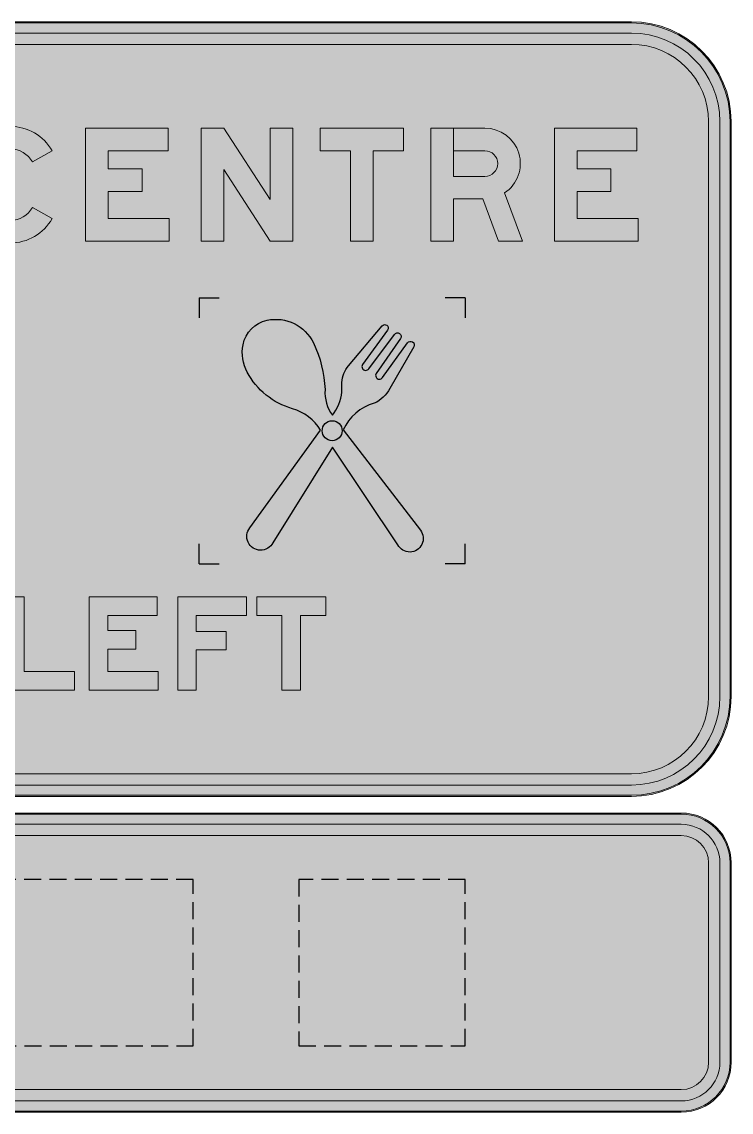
# Model space of a CAD drawing. Header units: millimetres. Extents: x 3270 to 3400, y 511 to 599.
# Drawn here: x 3346.4 to 3399.7, y 516.5 to 598.5 of the extents above; entities that cross this region are included whole.
import ezdxf

# ---------------------------------------------------------------- set-up
doc = ezdxf.new("R2010")
doc.units = ezdxf.units.MM
doc.linetypes.add('DASHED', pattern=[19.049999999999997, 12.7, -6.35])
for name, color, linetype, lineweight in [('GSCOLORFILL', 7, 'Continuous', 0), ('GSDIMS', 7, 'Continuous', 0), ('GSOUTLINE', 3, 'Continuous', 0)]:
    doc.layers.add(name, color=color, linetype=linetype, lineweight=lineweight)
for name, color, linetype in [('L25', 1, 'Continuous'), ('White Colour Layer', 255, 'DASHED'), ('Wipeout Frame & Hatch Boundary', 153, 'Continuous')]:
    doc.layers.add(name, color=color, linetype=linetype)
doc.layers.get('GSOUTLINE').off()

# ---------------------------------------------------------------- blocks, each defined once
blk = doc.blocks.new('*U36')
at = {"layer": 'GSCOLORFILL', "true_color": 0x165788, "transparency": 33554687}
for points in [[(-2300, -1165), (2300, -1165, 0.414213562373095), (2600, -864.9999999999995), (2600, 865.0000000000014, 0.414213562373095), (2300, 1165.000000000001), (-2300, 1165.000000000002, 0.414213562373095), (-2600, 865.0000000000018), (-2600.000000000001, -864.9999999999991, 0.414213562373095)], [(-2299.966, -1165), (2300, -1165, 0.414213562373095), (2600, -864.9999999999995), (2600, 865.0000000000009, 0.414213562373095), (2300, 1165.000000000001), (-2300, 1165.000000000001, 0.414213562373095), (-2600, 865.0000000000014), (-2600.000000000001, -864.9999999999991, 0.414213562373095), (-2300.000000000001, -1164.999999999999), (-2300, -1161.599999999999, -0.414213562373095), (-2596.6, -864.9999999999995), (-2596.6, 865.0000000000009, -0.414213562373095), (-2300, 1161.600000000001), (2300, 1161.600000000001, -0.414213562373095), (2596.6, 865.0000000000009), (2596.6, -864.9999999999995, -0.414213562373095), (2300, -1161.599999999999), (-2299.966, -1161.599999999999)]]:
    blk.add_hatch(color=146, dxfattribs=at).paths.add_polyline_path(points)
at = {"layer": 'GSCOLORFILL', "transparency": 33554687}
blk.add_hatch(color=7, dxfattribs=at).paths.add_polyline_path([(-2299.660000000001, -1131), (2300, -1131, 0.414213562373095), (2566, -864.9999999999995), (2566, 865.0000000000009, 0.414213562373095), (2300, 1131.000000000001), (-2300, 1131.000000000001, 0.414213562373095), (-2566, 865.0000000000014), (-2566.000000000001, -864.9999999999991, 0.414213562373095), (-2300.000000000001, -1130.999999999999), (-2300, -1097, -0.414213562373095), (-2532, -864.9999999999995), (-2532, 865.0000000000009, -0.414213562373095), (-2300, 1097.000000000001), (2300, 1097.000000000001, -0.414213562373095), (2532, 865.0000000000009), (2532, -864.9999999999995, -0.414213562373095), (2300, -1097), (-2299.660000000001, -1096.999999999999)])
at = {"layer": 'GSCOLORFILL', "color": 146, "linetype": 'Continuous', "true_color": 0x165788, "transparency": 33554687}
for points in [[(-2300, -1165), (2300, -1165, 0.414213562373095), (2600, -864.9999999999995), (2600, 865.0000000000014, 0.414213562373095), (2300, 1165.000000000001), (-2300, 1165.000000000002, 0.414213562373095), (-2600, 865.0000000000018), (-2600.000000000001, -864.9999999999991, 0.414213562373095), (-2300.000000000001, -1164.999999999999)], [(-2299.966, -1165), (2300, -1165, 0.414213562373095), (2600, -864.9999999999995), (2600, 865.0000000000009, 0.414213562373095), (2300, 1165.000000000001), (-2300, 1165.000000000001, 0.414213562373095), (-2600, 865.0000000000014), (-2600.000000000001, -864.9999999999991, 0.414213562373095), (-2300.000000000001, -1164.999999999999), (-2300, -1161.599999999999, -0.414213562373095), (-2596.6, -864.9999999999995), (-2596.6, 865.0000000000009, -0.414213562373095), (-2300, 1161.600000000001), (2300, 1161.600000000001, -0.414213562373095), (2596.6, 865.0000000000009), (2596.6, -864.9999999999995, -0.414213562373095), (2300, -1161.599999999999), (-2299.966, -1161.599999999999), (-2299.966, -1165)]]:
    blk.add_lwpolyline(points, format="xyb", close=True, dxfattribs=at).dxf.unprotected_set("ltscale", 0)
at = {"layer": 'GSCOLORFILL', "color": 7, "linetype": 'Continuous', "transparency": 33554687}
blk.add_lwpolyline([(-2299.660000000001, -1131), (2300, -1131, 0.414213562373095), (2566, -864.9999999999995), (2566, 865.0000000000009, 0.414213562373095), (2300, 1131.000000000001), (-2300, 1131.000000000001, 0.414213562373095), (-2566, 865.0000000000014), (-2566.000000000001, -864.9999999999991, 0.414213562373095), (-2300.000000000001, -1130.999999999999), (-2300, -1097, -0.414213562373095), (-2532, -864.9999999999995), (-2532, 865.0000000000009, -0.414213562373095), (-2300, 1097.000000000001), (2300, 1097.000000000001, -0.414213562373095), (2532, 865.0000000000009), (2532, -864.9999999999995, -0.414213562373095), (2300, -1097), (-2299.660000000001, -1096.999999999999), (-2299.660000000001, -1131)], format="xyb", close=True, dxfattribs=at).dxf.unprotected_set("ltscale", 0)
blk = doc.blocks.new('*U24')
at = {"layer": 'GSCOLORFILL', "linetype": 'Continuous'}
h = blk.add_hatch(color=0, dxfattribs=at)
edge = h.paths.add_edge_path()
edge.add_arc((-8.19903851113338, 212.5234570744239), 35.75004401341256, 299.6709396850626, 316.08345824291126, ccw=False)
edge.add_arc((-8.19903851113321, 212.5234570744241), 35.75004401341266, 283.25842112721386, 299.6709396850622, ccw=False)
edge.add_line((0, 177.7263104320068), (0, 139.6040340560183))
edge.add_line((0, 139.6040340560183), (20.57142857142856, 139.6040340560183))
edge.add_line((20.57142857142856, 139.6040340560183), (20.57142857142855, 0))
edge.add_line((20.57142857142856, 0), (60, 1.550148898132875e-14))
edge.add_line((60, 1.550148898132875e-14), (60, 200))
edge.add_line((60, 200), (25.28571428571423, 200))
edge.add_arc((-8.199038511132528, 212.5234570744232), 35.75004401341143, 327.78871098723846, 339.4939637315657, ccw=False)
edge.add_arc((-8.199038511132812, 212.5234570744234), 35.75004401341184, 316.0834582429112, 327.78871098723846, ccw=False)
at = {"layer": 'GSCOLORFILL', "color": 0, "linetype": 'Continuous'}
blk.add_lwpolyline([(17.55353754404979, 187.7268751833055, -0.07173579467992147), (9.497878077672624, 181.4608623629421, -0.0717357946799199), (0, 177.7263104320068), (0, 139.6040340560183), (20.57142857142856, 139.6040340560183), (20.57142857142856, 0), (60, 1.550148898132875e-14), (60, 200), (25.28571428571422, 200, -0.0511182556596199), (22.0486503356604, 193.4671466658353, -0.0511182556596199)], format="xyb", close=True, dxfattribs=at)
blk = doc.blocks.new('*U23')
at = {"layer": 'L25', "color": 7, "xscale": 1.4, "yscale": 1.4, "zscale": 1.4}
blk.add_blockref('*U24', (0, 0), dxfattribs=at)
blk = doc.blocks.new('*U26')
at = {"layer": 'GSCOLORFILL', "linetype": 'Continuous'}
blk.add_hatch(color=0, dxfattribs=at).paths.add_polyline_path([(90.67667566303874, 102.6105590409248), (132, 146), (76.76187473197388, 146), (40, 107.4000756516775), (40, 203.4999790823973), (0, 188.0614180476359), (0, 0), (40, 0), (40, 49.40011041501656), (60.37012409718483, 70.78871626958689), (88.87815591327308, 0), (132, 0)])
at = {"layer": 'GSCOLORFILL', "color": 0}
blk.add_lwpolyline([(90.67667566303874, 102.6105590409248), (132, 146), (76.76187473197388, 146), (40, 107.4000756516775), (40, 203.4999790823973), (0, 188.0614180476359), (0, 0), (40, 0), (40, 49.40011041501656), (60.37012409718483, 70.78871626958689), (88.87815591327308, 0), (132, 0)], close=True, dxfattribs=at)
blk = doc.blocks.new('*U27')
at = {"layer": 'GSCOLORFILL', "linetype": 'Continuous'}
h = blk.add_hatch(color=0, dxfattribs=at)
edge = h.paths.add_edge_path()
edge.add_arc((155.7153296264924, 86.99511755650809), 24.5282097319339, 45.82979570204179, 68.0808265539651, ccw=False)
edge.add_arc((156.1420760110529, 87.43440733147503), 23.9157654625298, 23.092845889367595, 45.82979570204162, ccw=False)
edge.add_arc((156.8060842686133, 87.7175328658991), 23.19391573138671, 0, 23.09284588936822, ccw=False)
edge.add_line((180, 87.7175328658991), (180, 0))
edge.add_line((180, 0), (220, 0))
edge.add_line((220, 0), (220, 100.8830320548367))
edge.add_arc((174.0753468275611, 100.8830320548367), 45.92465317243887, 0, 23.93171822373219)
edge.add_arc((170.8242551602883, 99.44019281717675), 49.48153131130478, 23.93171822373218, 46.97501240943499)
edge.add_arc((168.730439071099, 97.19681228199977), 52.55021540077355, 46.97501240943522, 68.8635846861375)
edge.add_arc((167.3745328426901, 93.68953779756492), 56.31046220243508, 68.86358468613724, 90)
edge.add_arc((167.3745328426902, 69.99478146240631), 80.00521853759369, 90.00000000000007, 102.6042796135857)
edge.add_arc((166.6926525247094, 78.0285138763368), 72.0245107674768, 103.4695365311015, 130.8206849945816)
edge.add_arc((82.82425516028852, 99.44019281717684), 49.48153131130454, 41.97494773133587, 46.97501240943514)
edge.add_arc((80.73043907109901, 97.19681228199977), 52.55021540077354, 46.97501240943524, 68.86358468613751)
edge.add_arc((79.37453284269009, 93.68953779756492), 56.31046220243508, 68.86358468613724, 90)
edge.add_arc((79.37453284269016, 69.99478146240604), 80.00521853759396, 90.00000000000006, 102.6042796135857)
edge.add_arc((78.69265252470946, 78.02851387633706), 72.02451076747658, 103.4695365311017, 122.4942570075609)
edge.add_line((40, 138.7772487758923), (40, 146))
edge.add_line((40, 146), (0, 146))
edge.add_line((0, 146), (0, 0))
edge.add_line((0, 0), (40, 0))
edge.add_line((40, 0), (40, 87.71753286589909))
edge.add_arc((60.83417894850335, 87.71753286589907), 20.83417894850335, 154.5282720028093, 180, ccw=False)
edge.add_arc((64.03048830144328, 86.19490705822676), 24.37462847220526, 131.0076349936262, 154.5282720028096, ccw=False)
edge.add_arc((66.09710507856302, 83.81817613339862), 27.52419269484101, 109.80736038530819, 131.0076349936262, ccw=False)
edge.add_arc((67.43949500252643, 80.0910470400427), 31.48569518587881, 89.99999999999977, 109.8073603853079, ccw=False)
edge.add_arc((67.43949500252666, 86.30962031839456), 25.26712190752694, 68.08082655396498, 90.00000000000028, ccw=False)
edge.add_arc((67.71532962649229, 86.99511755650809), 24.52820973193397, 45.82979570204162, 68.08082655396481, ccw=False)
edge.add_arc((68.1420760110529, 87.43440733147501), 23.91576546252978, 23.09284588936771, 45.82979570204168, ccw=False)
edge.add_arc((68.80608426861329, 87.7175328658991), 23.19391573138671, 0, 23.09284588936822, ccw=False)
edge.add_line((92, 87.7175328658991), (92, 0))
edge.add_line((92, 0), (128, 0))
edge.add_line((128, 0), (128, 87.71753286589909))
edge.add_arc((148.8341789485033, 87.71753286589919), 20.83417894850334, 154.5282720028097, 180.0000000000003, ccw=False)
edge.add_arc((152.0304883014433, 86.19490705822646), 24.37462847220541, 131.0076349936256, 154.528272002809, ccw=False)
edge.add_arc((154.0971050785631, 83.81817613339872), 27.52419269484096, 109.80736038530841, 131.0076349936264, ccw=False)
edge.add_arc((155.4394950025264, 80.09104704004267), 31.48569518587882, 89.99999999999977, 109.8073603853079, ccw=False)
edge.add_arc((155.4394950025266, 86.30962031839454), 25.26712190752696, 68.08082655396493, 90.00000000000011, ccw=False)
at = {"layer": 'GSCOLORFILL', "color": 0}
blk.add_lwpolyline([(164.8716674585635, 109.7502169884754, -0.09739464939670292), (172.8063946356061, 104.5885415981205, -0.0995354279343683), (178.1414826297246, 96.81470296034922, -0.1011039461656411), (180, 87.7175328658991), (180, 0), (220, 0), (220, 100.8830320548367, 0.1048030179721755), (216.0518361595565, 119.5122594239381, 0.1008855307406954), (204.5863575327339, 135.6139731601839, 0.09579836817007242), (187.6795049501371, 146.2116879931507, 0.09248737428302214), (167.3745328426901, 150, 0.05505205982243612), (149.9161032513398, 148.0719114650645, 0.1199117204326835), (119.6106725914451, 132.5337183696518, 0.02182035996796309), (116.5863575327339, 135.6139731601839, 0.09579836817007242), (99.67950495013713, 146.2116879931507, 0.09248737428302214), (79.37453284269009, 150, 0.05505205982243612), (61.91610325133973, 148.0719114650645, 0.08320220139569866), (40, 138.7772487758923), (40, 146), (0, 146), (0, 0), (40, 0), (40, 87.71753286589909, -0.1116012735434615), (42.02513207801013, 96.67759805996153, -0.102989975481698), (48.03684201390564, 104.5885415981205, -0.09276840372104522), (56.77029056251172, 109.7139617844638, -0.08664174293623021), (67.43949500252654, 111.5767422259215, -0.09593311806680128), (76.87166745856348, 109.7502169884755, -0.09739464939670292), (84.80639463560613, 104.5885415981205, -0.0995354279343683), (90.14148262972458, 96.81470296034922, -0.1011039461656411), (92, 87.7175328658991), (92, 0), (128, 0), (128, 87.71753286589909, -0.1116012735434615), (130.0251320780101, 96.67759805996153, -0.102989975481698), (136.0368420139057, 104.5885415981205, -0.09276840372104506), (144.7702905625117, 109.7139617844638, -0.08664174293623021), (155.4394950025265, 111.5767422259215, -0.09593311806680128)], format="xyb", close=True, dxfattribs=at)
blk = doc.blocks.new('*U25')
at = {"layer": 'L25', "color": 7, "xscale": 1.2, "yscale": 1.2, "zscale": 1.2}
for name, p in [('*U26', (0, 0)), ('*U27', (232.8000000000002, 0))]:
    blk.add_blockref(name, p, dxfattribs=at)
blk = doc.blocks.new('*U29')
at = {"layer": 'GSCOLORFILL', "linetype": 'Continuous'}
blk.add_hatch(color=0, dxfattribs=at).paths.add_polyline_path([(121.6808338127183, 136.222174308893, -0.1727861771058315), (121.6808338127183, 63.07782569110701, -0.3171198761888757), (84.00999999999999, 36.50000125000003), (84.00999999999999, -3.499999374999987, 0.3171542691870943), (159.3616676254366, 49.65565138221405, 0.1727861771058315), (159.3616676254366, 149.644348617786, 0.7053406998158382), (8.638332374563419, 149.644348617786, 0.1727861771058317), (8.63833237456349, 49.65565138221393, 0.3171886628665248), (84, -3.5), (84, 36.5, -0.317188662866525), (46.31916618728172, 63.07782569110698, -0.1727861771058317), (46.31916618728172, 136.222174308893, -0.7053406998158379)])
at = {"layer": 'GSCOLORFILL', "color": 0}
blk.add_lwpolyline([(84, -3.499999999999986, -0.3171886628665251), (8.638332374563447, 49.655651382214, -0.1727861771058316), (8.638332374563447, 149.6443486177861, -0.7053406998158377), (159.3616676254366, 149.644348617786, -0.1727861771058317), (159.3616676254366, 49.65565138221395, -0.3171542691870941), (84.00999999999999, -3.499999374999987), (84.00999999999999, 36.50000125000003, 0.3171198761888754), (121.6808338127183, 63.07782569110697, 0.1727861771058317), (121.6808338127183, 136.222174308893, 0.7053406998158375), (46.31916618728172, 136.222174308893, 0.1727861771058317), (46.31916618728172, 63.07782569110699, 0.3171886628665251), (84, 36.50000000000001)], format="xyb", close=True, dxfattribs=at)
blk = doc.blocks.new('*U30')
at = {"layer": 'GSCOLORFILL', "linetype": 'Continuous'}
blk.add_hatch(color=0, dxfattribs=at).paths.add_polyline_path([(0, 200), (40, 200), (122, 74.01218770513049), (122, 200), (162, 200), (162, 0), (122.4451973049556, 0), (40, 126.6718297886613), (40, 0), (0, 0)])
at = {"layer": 'GSCOLORFILL', "color": 0}
blk.add_lwpolyline([(0, 200), (40, 200), (122, 74.01218770513049), (122, 200), (162, 200), (162, 0), (122.4451973049556, 0), (40, 126.6718297886613), (40, 0), (0, 0)], close=True, dxfattribs=at)
blk = doc.blocks.new('*U28')
at = {"layer": 'L25', "color": 7, "xscale": 1.4, "yscale": 1.4, "zscale": 1.4}
for name, p in [('*U29', (0, 0)), ('*U30', (302.3999999999996, 0))]:
    blk.add_blockref(name, p, dxfattribs=at)
blk = doc.blocks.new('*U32')
at = {"layer": 'GSCOLORFILL', "linetype": 'Continuous'}
blk.add_hatch(color=0, dxfattribs=at).paths.add_polyline_path([(148, 0), (148, 40), (40, 39.99999999999999), (40, 200), (0, 200), (0, 0)])
at = {"layer": 'GSCOLORFILL', "color": 0}
blk.add_lwpolyline([(40, 39.99999999999999), (148, 40), (148, 0), (0, 0), (0, 200), (40, 200)], close=True, dxfattribs=at)
blk = doc.blocks.new('*U33')
at = {"layer": 'GSCOLORFILL', "linetype": 'Continuous'}
blk.add_hatch(color=0, dxfattribs=at).paths.add_polyline_path([(146, 160), (146, 200), (0, 200), (-7.105427357601002e-15, 0), (148, 0), (148, 40.00000000000003), (40, 40), (40, 88), (100, 88), (100, 128), (40, 128), (40.00000000000023, 160)])
at = {"layer": 'GSCOLORFILL', "color": 0}
blk.add_lwpolyline([(146, 200), (146, 160), (40.00000000000023, 160), (40, 128), (100, 128), (100, 88), (40, 88), (40, 40), (148, 40), (148, 0), (0, 0), (0, 200)], close=True, dxfattribs=at)
blk = doc.blocks.new('*U34')
at = {"layer": 'GSCOLORFILL', "linetype": 'Continuous'}
blk.add_hatch(color=0, dxfattribs=at).paths.add_polyline_path([(0, 200), (0, 2.842170943040401e-14), (40, 0), (40, 86), (104, 85.99999999999999), (104, 126), (40, 126), (40, 160), (148, 160), (148, 200)])
at = {"layer": 'GSCOLORFILL', "color": 0}
blk.add_lwpolyline([(0, 200), (148, 200), (148, 160), (40, 160), (40, 126), (104, 126), (104, 85.99999999999999), (40, 86), (40, 1.4210854715202e-14), (0, 0)], close=True, dxfattribs=at)
blk = doc.blocks.new('*U35')
at = {"layer": 'GSCOLORFILL', "linetype": 'Continuous'}
blk.add_hatch(color=0, dxfattribs=at).paths.add_polyline_path([(0, 200), (0, 160), (54, 160), (53.99999999999999, -2.842170943040401e-14), (94, -2.842170943040401e-14), (94, 160), (148, 160), (148, 200)])
at = {"layer": 'GSCOLORFILL', "color": 0}
blk.add_lwpolyline([(94, 0), (54, 0), (54, 160), (0, 160), (0, 200), (148, 200), (148, 160), (94, 160)], close=True, dxfattribs=at)
blk = doc.blocks.new('*U31')
at = {"layer": 'L25', "color": 7}
for name, p, xscale, yscale, zscale in [('*U32', (0, 0), 1.4, 1.4, 1.4), ('*U33', (251.9999999999995, 0), 1.400000000000004, 1.400000000000004, 1.400000000000004), ('*U34', (518, 0), 1.4, 1.4, 1.4), ('*U35', (756, 0), 1.4, 1.4, 1.4)]:
    blk.add_blockref(name, p, dxfattribs=dict(at, xscale=xscale, yscale=yscale, zscale=zscale))
blk = doc.blocks.new('*U22')
at = {"layer": 'L25'}
for name, p in [('*U23', (-1380.6, 0)), ('*U28', (-391.7999999999993, 0)), ('*U31', (417.4000000000005, 0)), ('*U25', (-1092.599999999999, 0))]:
    blk.add_blockref(name, p, dxfattribs=at)
blk = doc.blocks.new('*U4')
at = {"layer": 'GSCOLORFILL'}
h = blk.add_hatch(color=0, dxfattribs=at)
edge = h.paths.add_edge_path()
edge.add_line((128.0092796839635, 147.208601841081), (152.7456313064959, 178.7713941326214))
edge.add_arc((92.39990348711913, 109.6939148833938), 91.72406993520171, 48.85970579400937, 75.27778051059306)
edge.add_arc((78.99288207268374, 58.67001263468867), 144.4799873653113, 75.27778051059312, 90.00000000000001)
edge.add_arc((78.99288207268386, 85.33175301247978), 117.8182469875202, 90.00000000000007, 101.6171928699684)
edge.add_arc((66.80492751943223, 144.6165158618472), 57.29362933240516, 101.6171928699683, 180)
edge.add_arc((62.58819718863253, 144.6165158618469), 53.07689900160546, 179.9999999999996, 248.2079380914717)
edge.add_arc((106.1759115569315, 253.6373776542179), 170.4883002784989, 248.2079379557912, 259.4488388834727)
edge.add_arc((37.69547065021375, -114.0175539080467), 203.4899336988704, 69.1129157403538, 79.44883786256099, ccw=False)
edge.add_arc((103.7322565210285, 59.03273549277617), 18.26774347897161, 0, 69.11291574035403, ccw=False)
edge.add_arc((102.5822511320775, 59.0327354927762), 19.41774886792254, 284.8925916361188, 359.9999999999999, ccw=False)
edge.add_arc((81.42688290007519, 138.5818461542574), 101.7318461542574, 270.00000011030113, 284.89259165424073, ccw=False)
edge.add_arc((81.42688309592096, 112.5164507469259), 75.6664507469259, 225.2527908734773, 270, ccw=False)
edge.add_line((28.15920522160054, 58.77664927246383), (-1.4210854715202e-14, 30.36786258088216))
edge.add_arc((81.42688309592083, 112.5164507469258), 115.6664507469258, 225.2527908734773, 270)
edge.add_arc((81.42688286789851, 138.5818464004461), 141.7318464004461, 270.0000000921791, 284.8925916361187)
edge.add_arc((102.5822511320775, 59.03273549277621), 59.41774886792255, 284.8925916361188, 359.9999999999999)
edge.add_arc((103.7322565210284, 59.03273549277614), 58.26774347897168, 2.794760702372166e-14, 69.11291574035401)
edge.add_arc((37.69547065021402, -114.0175539080455), 243.4899336988692, 69.11291574035378, 79.44883786256112)
edge.add_arc((106.1759127050443, 253.6373816133696), 130.4883043809432, 248.2079380914711, 259.4488390191526, ccw=False)
edge.add_arc((62.58819718863296, 144.6165158618473), 13.07689900160599, 180.0000000000001, 248.20793809147222, ccw=False)
edge.add_arc((66.8049275194322, 144.6165158618471), 17.29362933240522, 101.617192869968, 179.9999999999996, ccw=False)
edge.add_arc((78.99288207268401, 85.33175301247962), 77.81824698752035, 90.00000000000023, 101.61719286996862, ccw=False)
edge.add_arc((78.99288207268403, 58.67001263468913), 104.4799873653108, 75.27778051059317, 90.00000000000023, ccw=False)
edge.add_arc((92.39990348711927, 109.6939148833937), 51.72406993520177, 46.4925534220277, 75.27778051059329, ccw=False)
at = {"layer": 'GSCOLORFILL', "color": 0}
blk.add_lwpolyline([(128.0092796839635, 147.208601841081), (152.7456313064959, 178.7713941326214, 0.1157838700421456), (115.7100197687588, 198.4066168173007, 0.06432630590117254), (78.99288207268371, 203.15, 0.05073302548864252), (55.26760307942943, 200.7364776120583, 0.3559994549684422), (9.511298187027066, 144.6165158618472, 0.3067230646581332), (42.88397197558227, 95.33263699278848, 0.04908705183520875), (74.95721403908608, 86.03172901091932, -0.04512956881296806), (110.245207604436, 76.10001178393202, -0.3110485267063118), (122.0000000000001, 59.03273549277617, -0.3399770024764522), (107.5727647922673, 40.26724204056006, -0.06507280610909352), (81.42688309592093, 36.85000000000002, -0.1977659684033614), (28.15920522160054, 58.77664927246383), (-1.4210854715202e-14, 30.36786258088216, 0.1977659684033614), (81.42688309592081, -3.149999999999977, 0.06507280610909352), (117.8530783221922, 1.610869296516398, 0.3399770024764527), (162.0000000000001, 59.03273549277617, 0.3110485267063115), (124.5063035978294, 113.4714064738178, 0.04512956881296812), (82.28175195829597, 125.3554005621626, -0.04908705183520875), (57.73353974136656, 132.4741277702112, -0.3067230646581334), (49.51129818702698, 144.6165158618472, -0.3559994549684418), (63.32247729454737, 161.5558829078092, -0.05073302548864257), (78.99288207268377, 163.15, -0.06432630590117248), (105.5446983659439, 159.7198459417485, -0.1262638912849542)], format="xyb", close=True, dxfattribs=at)
blk = doc.blocks.new('*U5')
at = {"layer": 'GSCOLORFILL', "linetype": 'Continuous'}
blk.add_hatch(color=0, dxfattribs=at).paths.add_polyline_path([(146, 160), (146, 200), (0, 200), (-7.105427357601002e-15, 0), (148, 0), (148, 40.00000000000003), (40, 40), (40, 88), (100, 88), (100, 128), (40, 128), (40.00000000000023, 160)])
at = {"layer": 'GSCOLORFILL', "color": 0}
blk.add_lwpolyline([(146, 200), (146, 160), (40.00000000000023, 160), (40, 128), (100, 128), (100, 88), (40, 88), (40, 40), (148, 40), (148, 0), (0, 0), (0, 200)], close=True, dxfattribs=at)
blk = doc.blocks.new('*U6')
at = {"layer": 'GSCOLORFILL'}
h = blk.add_hatch(color=0, dxfattribs=at)
edge = h.paths.add_edge_path()
edge.add_line((40.00000000000011, 114.7508916784858), (95.43793284457763, 114.7508916784858))
edge.add_arc((95.43793284457763, 137.3754458392428), 22.62455416075704, 270, 450)
edge.add_line((95.43793284457763, 159.9999999999999), (40.00999999999999, 159.9999999999999))
edge.add_line((40.00999999999999, 159.9999999999999), (40.00999999999999, 200))
edge.add_line((40.00999999999999, 200), (95.43793284457763, 200))
edge.add_arc((95.43793284457763, 137.3754458392429), 62.6245541607571, -56.2163828611578, 90, ccw=False)
edge.add_line((130.2608162632669, 85.32545473221217), (162, 0))
edge.add_line((162, 0), (119.3222763412489, 0))
edge.add_line((119.3222763412489, 0), (91.51659639598392, 74.7508916784858))
edge.add_line((91.51659639598392, 74.7508916784858), (40, 74.75089167848583))
edge.add_line((40, 74.75089167848583), (40, 0))
edge.add_line((40, 0), (0, 0))
edge.add_line((0, 0), (0, 200))
edge.add_line((0, 200), (40, 200))
edge.add_line((40, 200), (40.00000000000011, 114.7508916784858))
at = {"layer": 'GSCOLORFILL', "color": 0}
blk.add_lwpolyline([(40.00000000000011, 114.7508916784858), (95.43793284457763, 114.7508916784858, 0.9999999999999999), (95.43793284457763, 159.9999999999999), (40.00999999999999, 159.9999999999999), (40.00999999999999, 200), (95.43793284457763, 200, -0.7414232065419923), (130.2608162632669, 85.32545473221217), (162, 0), (119.3222763412489, 0), (91.51659639598392, 74.7508916784858), (40, 74.75089167848583), (40, 0), (0, 0), (0, 200), (40, 200)], format="xyb", close=True, dxfattribs=at)
blk = doc.blocks.new('*U7')
at = {"layer": 'GSCOLORFILL', "linetype": 'Continuous'}
blk.add_hatch(color=0, dxfattribs=at).paths.add_polyline_path([(42.56626273796087, 200.0000000000002), (92, 64.158783024439), (141.4337372620391, 200.0000000000002), (184, 200.0000000000002), (111.2183533648219, 0), (72.78164663517816, 0), (0, 199.9999999999999)])
at = {"layer": 'GSCOLORFILL', "color": 0}
blk.add_lwpolyline([(42.56626273796087, 200.0000000000002), (92, 64.158783024439), (141.4337372620391, 200.0000000000002), (184, 200.0000000000002), (111.218353364822, 0), (111.2183533648219, 0), (72.78164663517816, 0), (0, 199.9999999999999)], close=True, dxfattribs=at)
blk = doc.blocks.new('*U8')
at = {"layer": 'GSCOLORFILL', "linetype": 'Continuous'}
blk.add_hatch(color=0, dxfattribs=at).paths.add_polyline_path([(0, 200), (40, 200), (40, 1.4210854715202e-14), (0, 0)])
at = {"layer": 'GSCOLORFILL', "color": 0}
blk.add_lwpolyline([(0, 200), (40, 200), (40, 1.4210854715202e-14), (0, 0)], close=True, dxfattribs=at)
blk = doc.blocks.new('*U9')
at = {"layer": 'GSCOLORFILL'}
h = blk.add_hatch(color=0, dxfattribs=at)
edge = h.paths.add_edge_path()
edge.add_arc((85.80485384282012, 79.38222293294962), 82.00000000000111, 200.9117291322936, 241.62431967812012, ccw=False)
edge.add_arc((139.7643271083099, 100), 139.7643271083099, 159.088270867707, 200.9117291322956, ccw=False)
edge.add_arc((85.80485384281725, 120.6177770670458), 82.00000000000007, 118.3756803218765, 159.0882708677071, ccw=False)
edge.add_arc((87.91005702760673, 116.7203320848662), 86.42966791513376, 90.00000000000051, 118.3756803218757, ccw=False)
edge.add_arc((87.91005702760603, 117.9875464282232), 85.16245357177672, 29.543259367586586, 90.00000000000011, ccw=False)
edge.add_line((162, 159.9794962366381), (127.2006536378383, 140.2562740666601))
edge.add_arc((87.9100570276059, 117.9875464282232), 45.16245357177669, 29.54325936758664, 89.99999999999994)
edge.add_arc((87.91005702760637, 116.720332084867), 46.42966791513288, 90.00000000000053, 118.3756803218757)
edge.add_arc((85.80485384281688, 120.6177770670461), 41.99999999999964, 118.3756803218768, 159.0882708677074)
edge.add_arc((139.7643271083124, 99.99999999999797), 99.76432710831297, 159.0882708677064, 200.9117291322949)
edge.add_arc((85.80485384281938, 79.3822229329517), 42.00000000000265, 200.9117291322968, 241.6243196781231)
edge.add_arc((87.91005702760631, 83.27966791512864), 46.42966791513277, 241.6243196781257, 269.9999999999995)
edge.add_arc((87.91005702760607, 82.01245357177228), 45.16245357177641, 269.9999999999998, 330.4567406324136)
edge.add_line((127.2006536378383, 59.74372593333572), (162.0000000000001, 40.02050376335802))
edge.add_arc((87.91005702760592, 82.01245357177248), 85.16245357177671, 270, 330.45674063241376, ccw=False)
edge.add_arc((87.91005702760908, 83.27966791513819), 86.42966791514243, 241.6243196781242, 269.9999999999979, ccw=False)
at = {"layer": 'GSCOLORFILL', "color": 0}
blk.add_lwpolyline([(46.83428890203254, 7.234492073302761, -0.1795346831938745), (9.206076893959562, 50.11402568851912, -0.1845423893392864), (9.206076893957288, 149.885974311475, -0.1795346831938931), (46.83428890203447, 192.7655079266941, -0.1244488248775011), (87.91005702760594, 203.1499999999999, -0.2700863277343583), (162, 159.9794962366381), (127.2006536378383, 140.2562740666601, 0.2700863277343575), (87.91005702760594, 163.1499999999999, 0.1244488248775011), (65.84432058046468, 157.571492873207, 0.179534683193893), (46.57133394218158, 135.6088049239485, 0.1845423893392858), (46.57133394218238, 64.39119507604534, 0.1795346831938735), (65.8443205804657, 42.42850712678825, 0.124448824877495), (87.91005702760594, 36.84999999999587, 0.2700863277343596), (127.2006536378383, 59.74372593333572), (162.0000000000001, 40.02050376335802, -0.2700863277343596), (87.91005702760594, -3.150000000004241, -0.1244488248774948)], format="xyb", close=True, dxfattribs=at)
blk = doc.blocks.new('*U10')
at = {"layer": 'GSCOLORFILL', "linetype": 'Continuous'}
blk.add_hatch(color=0, dxfattribs=at).paths.add_polyline_path([(146, 160), (146, 200), (0, 200), (-7.105427357601002e-15, 0), (148, 0), (148, 40.00000000000003), (40, 40), (40, 88), (100, 88), (100, 128), (40, 128), (40.00000000000023, 160)])
at = {"layer": 'GSCOLORFILL', "color": 0}
blk.add_lwpolyline([(146, 200), (146, 160), (40.00000000000023, 160), (40, 128), (100, 128), (100, 88), (40, 88), (40, 40), (148, 40), (148, 0), (0, 0), (0, 200)], close=True, dxfattribs=at)
blk = doc.blocks.new('*U3')
at = {"layer": 'GSOUTLINE', "color": 7}
for name, p, xscale, yscale, zscale in [('*U4', (0, 0), 1.699999999999998, 1.699999999999998, 1.699999999999998), ('*U5', (389.5176470588237, 0), 1.7, 1.7, 1.7), ('*U6', (736.9764705882355, 0), 1.7, 1.7, 1.7), ('*U7', (1062.588235294118, 0), 1.7, 1.7, 1.7), ('*U8', (1457.552941176471, 0), 1.7, 1.7, 1.7), ('*U9', (1635.105882352942, 0), 1.7, 1.7, 1.7), ('*U10', (2010.929411764707, 0), 1.7, 1.7, 1.7)]:
    blk.add_blockref(name, p, dxfattribs=dict(at, xscale=xscale, yscale=yscale, zscale=zscale))
blk = doc.blocks.new('*U12')
at = {"layer": 'GSCOLORFILL'}
h = blk.add_hatch(color=0, dxfattribs=at)
edge = h.paths.add_edge_path()
edge.add_arc((85.80485384282012, 79.38222293294962), 82.00000000000111, 200.9117291322936, 241.62431967812012, ccw=False)
edge.add_arc((139.7643271083099, 100), 139.7643271083099, 159.088270867707, 200.9117291322956, ccw=False)
edge.add_arc((85.80485384281725, 120.6177770670458), 82.00000000000007, 118.3756803218765, 159.0882708677071, ccw=False)
edge.add_arc((87.91005702760673, 116.7203320848662), 86.42966791513376, 90.00000000000051, 118.3756803218757, ccw=False)
edge.add_arc((87.91005702760603, 117.9875464282232), 85.16245357177672, 29.543259367586586, 90.00000000000011, ccw=False)
edge.add_line((162, 159.9794962366381), (127.2006536378383, 140.2562740666601))
edge.add_arc((87.9100570276059, 117.9875464282232), 45.16245357177669, 29.54325936758664, 89.99999999999994)
edge.add_arc((87.91005702760637, 116.720332084867), 46.42966791513288, 90.00000000000053, 118.3756803218757)
edge.add_arc((85.80485384281688, 120.6177770670461), 41.99999999999964, 118.3756803218768, 159.0882708677074)
edge.add_arc((139.7643271083124, 99.99999999999797), 99.76432710831297, 159.0882708677064, 200.9117291322949)
edge.add_arc((85.80485384281938, 79.3822229329517), 42.00000000000265, 200.9117291322968, 241.6243196781231)
edge.add_arc((87.91005702760631, 83.27966791512864), 46.42966791513277, 241.6243196781257, 269.9999999999995)
edge.add_arc((87.91005702760607, 82.01245357177228), 45.16245357177641, 269.9999999999998, 330.4567406324136)
edge.add_line((127.2006536378383, 59.74372593333572), (162.0000000000001, 40.02050376335802))
edge.add_arc((87.91005702760592, 82.01245357177248), 85.16245357177671, 270, 330.45674063241376, ccw=False)
edge.add_arc((87.91005702760908, 83.27966791513819), 86.42966791514243, 241.6243196781242, 269.9999999999979, ccw=False)
at = {"layer": 'GSCOLORFILL', "color": 0}
blk.add_lwpolyline([(46.83428890203254, 7.234492073302761, -0.1795346831938745), (9.206076893959562, 50.11402568851912, -0.1845423893392864), (9.206076893957288, 149.885974311475, -0.1795346831938931), (46.83428890203447, 192.7655079266941, -0.1244488248775011), (87.91005702760594, 203.1499999999999, -0.2700863277343583), (162, 159.9794962366381), (127.2006536378383, 140.2562740666601, 0.2700863277343575), (87.91005702760594, 163.1499999999999, 0.1244488248775011), (65.84432058046468, 157.571492873207, 0.179534683193893), (46.57133394218158, 135.6088049239485, 0.1845423893392858), (46.57133394218238, 64.39119507604534, 0.1795346831938735), (65.8443205804657, 42.42850712678825, 0.124448824877495), (87.91005702760594, 36.84999999999587, 0.2700863277343596), (127.2006536378383, 59.74372593333572), (162.0000000000001, 40.02050376335802, -0.2700863277343596), (87.91005702760594, -3.150000000004241, -0.1244488248774948)], format="xyb", close=True, dxfattribs=at)
blk = doc.blocks.new('*U13')
at = {"layer": 'GSCOLORFILL', "linetype": 'Continuous'}
blk.add_hatch(color=0, dxfattribs=at).paths.add_polyline_path([(146, 160), (146, 200), (0, 200), (-7.105427357601002e-15, 0), (148, 0), (148, 40.00000000000003), (40, 40), (40, 88), (100, 88), (100, 128), (40, 128), (40.00000000000023, 160)])
at = {"layer": 'GSCOLORFILL', "color": 0}
blk.add_lwpolyline([(146, 200), (146, 160), (40.00000000000023, 160), (40, 128), (100, 128), (100, 88), (40, 88), (40, 40), (148, 40), (148, 0), (0, 0), (0, 200)], close=True, dxfattribs=at)
blk = doc.blocks.new('*U14')
at = {"layer": 'GSCOLORFILL', "linetype": 'Continuous'}
blk.add_hatch(color=0, dxfattribs=at).paths.add_polyline_path([(0, 200), (40, 200), (122, 74.01218770513049), (122, 200), (162, 200), (162, 0), (122.4451973049556, 0), (40, 126.6718297886613), (40, 0), (0, 0)])
at = {"layer": 'GSCOLORFILL', "color": 0}
blk.add_lwpolyline([(0, 200), (40, 200), (122, 74.01218770513049), (122, 200), (162, 200), (162, 0), (122.4451973049556, 0), (40, 126.6718297886613), (40, 0), (0, 0)], close=True, dxfattribs=at)
blk = doc.blocks.new('*U15')
at = {"layer": 'GSCOLORFILL', "linetype": 'Continuous'}
blk.add_hatch(color=0, dxfattribs=at).paths.add_polyline_path([(0, 200), (0, 160), (54, 160), (53.99999999999999, -2.842170943040401e-14), (94, -2.842170943040401e-14), (94, 160), (148, 160), (148, 200)])
at = {"layer": 'GSCOLORFILL', "color": 0}
blk.add_lwpolyline([(94, 0), (54, 0), (54, 160), (0, 160), (0, 200), (148, 200), (148, 160), (94, 160)], close=True, dxfattribs=at)
blk = doc.blocks.new('*U16')
at = {"layer": 'GSCOLORFILL'}
h = blk.add_hatch(color=0, dxfattribs=at)
edge = h.paths.add_edge_path()
edge.add_line((40.00000000000011, 114.7508916784858), (95.43793284457763, 114.7508916784858))
edge.add_arc((95.43793284457763, 137.3754458392428), 22.62455416075704, 270, 450)
edge.add_line((95.43793284457763, 159.9999999999999), (40.00999999999999, 159.9999999999999))
edge.add_line((40.00999999999999, 159.9999999999999), (40.00999999999999, 200))
edge.add_line((40.00999999999999, 200), (95.43793284457763, 200))
edge.add_arc((95.43793284457763, 137.3754458392429), 62.6245541607571, -56.2163828611578, 90, ccw=False)
edge.add_line((130.2608162632669, 85.32545473221217), (162, 0))
edge.add_line((162, 0), (119.3222763412489, 0))
edge.add_line((119.3222763412489, 0), (91.51659639598392, 74.7508916784858))
edge.add_line((91.51659639598392, 74.7508916784858), (40, 74.75089167848583))
edge.add_line((40, 74.75089167848583), (40, 0))
edge.add_line((40, 0), (0, 0))
edge.add_line((0, 0), (0, 200))
edge.add_line((0, 200), (40, 200))
edge.add_line((40, 200), (40.00000000000011, 114.7508916784858))
at = {"layer": 'GSCOLORFILL', "color": 0}
blk.add_lwpolyline([(40.00000000000011, 114.7508916784858), (95.43793284457763, 114.7508916784858, 0.9999999999999999), (95.43793284457763, 159.9999999999999), (40.00999999999999, 159.9999999999999), (40.00999999999999, 200), (95.43793284457763, 200, -0.7414232065419923), (130.2608162632669, 85.32545473221217), (162, 0), (119.3222763412489, 0), (91.51659639598392, 74.7508916784858), (40, 74.75089167848583), (40, 0), (0, 0), (0, 200), (40, 200)], format="xyb", close=True, dxfattribs=at)
blk = doc.blocks.new('*U17')
at = {"layer": 'GSCOLORFILL', "linetype": 'Continuous'}
blk.add_hatch(color=0, dxfattribs=at).paths.add_polyline_path([(146, 160), (146, 200), (0, 200), (-7.105427357601002e-15, 0), (148, 0), (148, 40.00000000000003), (40, 40), (40, 88), (100, 88), (100, 128), (40, 128), (40.00000000000023, 160)])
at = {"layer": 'GSCOLORFILL', "color": 0}
blk.add_lwpolyline([(146, 200), (146, 160), (40.00000000000023, 160), (40, 128), (100, 128), (100, 88), (40, 88), (40, 40), (148, 40), (148, 0), (0, 0), (0, 200)], close=True, dxfattribs=at)
blk = doc.blocks.new('*U11')
at = {"layer": 'GSOUTLINE', "color": 7}
for name, p, xscale, yscale, zscale in [('*U12', (0, 0), 1.7, 1.7, 1.7), ('*U13', (375.8235294117649, 0), 1.700000000000005, 1.700000000000005, 1.700000000000005), ('*U14', (723.2823529411767, 0), 1.7, 1.7, 1.7), ('*U15', (1080.847058823529, 0), 1.7, 1.7, 1.7), ('*U16', (1414.611764705882, 0), 1.7, 1.7, 1.7), ('*U17', (1785.870588235294, 0), 1.7, 1.7, 1.7)]:
    blk.add_blockref(name, p, dxfattribs=dict(at, xscale=xscale, yscale=yscale, zscale=zscale))
blk = doc.blocks.new('*U2')
at = {"layer": 'GSOUTLINE'}
for name, p in [('*U3', (-2320, 0)), ('*U11', (282.5294117647068, 0))]:
    blk.add_blockref(name, p, dxfattribs=at)
blk = doc.blocks.new('*U37')
at = {"layer": 'GSCOLORFILL', "true_color": 0x165788, "transparency": 33554687}
for points in [[(-2450, -449.9999999999999), (2450, -449.9999999999999, 0.414213562373095), (2600, -299.9999999999999), (2600, 300.0000000000001, 0.414213562373095), (2450, 450.0000000000001), (-2450, 450.0000000000008, 0.414213562373095), (-2600, 300.0000000000008), (-2600, -299.9999999999992, 0.414213562373095)], [(-2449.966, -449.9999999999999), (2450, -449.9999999999999, 0.414213562373095), (2600, -299.9999999999999), (2600, 299.9999999999999, 0.414213562373095), (2450, 449.9999999999999), (-2450, 450.0000000000006, 0.414213562373095), (-2600, 300.0000000000006), (-2600, -299.9999999999992, 0.414213562373095), (-2450, -449.9999999999992), (-2450, -446.5999999999999, -0.414213562373095), (-2596.6, -299.9999999999999), (-2596.6, 299.9999999999999, -0.414213562373095), (-2450, 446.5999999999998), (2449.999999999999, 446.5999999999998, -0.414213562373095), (2596.599999999999, 299.9999999999999), (2596.599999999999, -299.9999999999999, -0.414213562373095), (2449.999999999999, -446.5999999999999), (-2449.966, -446.5999999999993)]]:
    blk.add_hatch(color=146, dxfattribs=at).paths.add_polyline_path(points)
at = {"layer": 'GSCOLORFILL', "transparency": 33554687}
blk.add_hatch(color=7, dxfattribs=at).paths.add_polyline_path([(-2449.66, -415.9999999999999), (2450, -415.9999999999999, 0.414213562373095), (2566, -299.9999999999999), (2566, 299.9999999999999, 0.414213562373095), (2450, 415.9999999999999), (-2450, 416.0000000000006, 0.414213562373095), (-2566, 300.0000000000006), (-2566, -299.9999999999992, 0.414213562373095), (-2450, -415.9999999999992), (-2450, -381.9999999999999, -0.414213562373095), (-2532, -299.9999999999999), (-2532, 299.9999999999999, -0.414213562373095), (-2450, 381.9999999999999), (2450, 381.9999999999999, -0.414213562373095), (2532, 299.9999999999999), (2532, -299.9999999999999, -0.414213562373095), (2450, -381.9999999999999), (-2449.66, -381.9999999999993)])
at = {"layer": 'GSCOLORFILL', "color": 146, "linetype": 'Continuous', "true_color": 0x165788, "transparency": 33554687}
for points in [[(-2450, -449.9999999999999), (2450, -449.9999999999999, 0.414213562373095), (2600, -299.9999999999999), (2600, 300.0000000000001, 0.414213562373095), (2450, 450.0000000000001), (-2450, 450.0000000000008, 0.414213562373095), (-2600, 300.0000000000008), (-2600, -299.9999999999992, 0.414213562373095), (-2450, -449.9999999999992)], [(-2449.966, -449.9999999999999), (2450, -449.9999999999999, 0.414213562373095), (2600, -299.9999999999999), (2600, 299.9999999999999, 0.414213562373095), (2450, 449.9999999999999), (-2450, 450.0000000000006, 0.414213562373095), (-2600, 300.0000000000006), (-2600, -299.9999999999992, 0.414213562373095), (-2450, -449.9999999999992), (-2450, -446.5999999999999, -0.414213562373095), (-2596.6, -299.9999999999999), (-2596.6, 299.9999999999999, -0.414213562373095), (-2450, 446.5999999999998), (2449.999999999999, 446.5999999999998, -0.414213562373095), (2596.599999999999, 299.9999999999999), (2596.599999999999, -299.9999999999999, -0.414213562373095), (2449.999999999999, -446.5999999999999), (-2449.966, -446.5999999999993), (-2449.966, -449.9999999999999)]]:
    blk.add_lwpolyline(points, format="xyb", close=True, dxfattribs=at).dxf.unprotected_set("ltscale", 0)
at = {"layer": 'GSCOLORFILL', "color": 7, "linetype": 'Continuous', "transparency": 33554687}
blk.add_lwpolyline([(-2449.66, -415.9999999999999), (2450, -415.9999999999999, 0.414213562373095), (2566, -299.9999999999999), (2566, 299.9999999999999, 0.414213562373095), (2450, 415.9999999999999), (-2450, 416.0000000000006, 0.414213562373095), (-2566, 300.0000000000006), (-2566, -299.9999999999992, 0.414213562373095), (-2450, -415.9999999999992), (-2450, -381.9999999999999, -0.414213562373095), (-2532, -299.9999999999999), (-2532, 299.9999999999999, -0.414213562373095), (-2450, 381.9999999999999), (2450, 381.9999999999999, -0.414213562373095), (2532, 299.9999999999999), (2532, -299.9999999999999, -0.414213562373095), (2450, -381.9999999999999), (-2449.66, -381.9999999999993), (-2449.66, -415.9999999999999)], format="xyb", close=True, dxfattribs=at).dxf.unprotected_set("ltscale", 0)
blk = doc.blocks.new('Maccas Logo')
at = {"layer": 'White Colour Layer', "ltscale": 4}
blk.add_lwpolyline([(330, -249.9999999999991), (330, 250), (-330, 249.9999999999982), (-330, -249.9999999999991)], close=True, dxfattribs=at)
blk = doc.blocks.new('Red_Rooster Logo')
at = {"layer": 'White Colour Layer', "ltscale": 4}
blk.add_lwpolyline([(250, -249.9999999999991), (250, 250), (-250, 249.9999999999991), (-250, -249.9999999999991)], close=True, dxfattribs=at)

msp = doc.modelspace()

# ---------------------------------------------------------------- hatches: boundary and pattern name
at = {"layer": 'White Colour Layer', "linetype": 'Continuous'}
h = msp.add_hatch(color=256, dxfattribs=at)
edge = h.paths.add_edge_path()
edge.add_line((3370.439700036608, 570.6606163277966), (3370.439700036608, 571.3848228635452))
edge.add_arc((3372.660772535558, 571.240250307335), 2.225772735389532, 140.968138069285, 176.27579542376, ccw=False)
edge.add_line((3370.931801447088, 572.6419361654489), (3373.457771892248, 575.6287044485935))
edge.add_arc((3373.661603419233, 575.473517919192), 0.2561838213092966, -37.28372441299513, 142.7162755870046, ccw=False)
edge.add_line((3373.865434946218, 575.3183313897906), (3371.991492103906, 572.7228847919577))
edge.add_arc((3372.229894641996, 572.5692364705611), 0.2836257689907114, 147.1985787627476, 327.1985787627472)
edge.add_line((3372.468297180085, 572.4155881491646), (3374.379965812755, 574.9828567635465))
edge.add_arc((3374.617391374351, 574.8299074810982), 0.2824258846146845, -32.78958927374788, 147.2104107262549, ccw=False)
edge.add_line((3374.854816935947, 574.6769581986499), (3373.014395209067, 572.0599072163299))
edge.add_arc((3373.252667187669, 571.9063430393647), 0.2834704433168798, 147.1985787627471, 327.1985787627471)
edge.add_line((3373.490939166272, 571.7527788623996), (3375.378259894171, 574.3490953572629))
edge.add_arc((3375.608827472509, 574.200563979994), 0.2742680772783876, -32.78958927374612, 147.210410726253, ccw=False)
edge.add_line((3375.839395050847, 574.0520326027251), (3374.048443669008, 570.9339018175925))
edge.add_arc((3371.776377667637, 572.1407779975937), 2.572709472217821, 295.22668436022656, 332.02365044985976, ccw=False)
edge.add_arc((3373.792015203266, 566.3858951378538), 3.548638528266979, 105.0115648692678, 156.417296148894)
edge.add_line((3370.539746391806, 567.8056074264209), (3376.340220906905, 560.2635043623852))
edge.add_arc((3375.536584839547, 559.643025282702), 1.015295630386387, -152.01866210417688, 37.67135841353098, ccw=False)
edge.add_line((3374.63997680129, 559.1666648699745), (3369.725496169166, 566.5066791360847))
edge.add_line((3369.725496169166, 566.5066791360847), (3365.249230490332, 559.3215684195185))
edge.add_arc((3364.324373159034, 559.7998696928221), 1.041217168173464, 141.2560650359721, 332.6537023954134, ccw=False)
edge.add_line((3363.512275062635, 560.4515059971543), (3368.83298479646, 567.7856889270512))
edge.add_arc((3365.723368864173, 565.9140516091737), 3.629426607055843, 31.0431870748528, 74.03569903449716)
edge.add_arc((3368.264941899707, 574.7984585167956), 5.611367709189526, 208.1627015309511, 254.0356990344971, ccw=False)
edge.add_arc((3366.074183746178, 573.6256198266378), 3.126418639211087, 169.1650074652275, 208.162701530951, ccw=False)
edge.add_arc((3365.297489513183, 573.7742738487335), 2.335626662865922, 102.10065368283011, 169.1650074652275, ccw=False)
edge.add_arc((3365.465701030491, 572.9896808966203), 3.138048755695411, 25.68878028463041, 102.10065368281897, ccw=False)
edge.add_arc((3360.252204467629, 570.4818516995285), 8.923353734065941, 2.2890115094019166, 25.688780284626375, ccw=False)
edge.add_arc((3372.167901226379, 570.6582101023855), 3.004861821399018, 176.5649613664418, 215.6433955941888)
edge.add_arc((3366.888286158706, 571.0842022071397), 3.576585736332042, 322.5049720178917, 353.1983231927991)

# ---------------------------------------------------------------- linework, layer by layer
for p, q in [((3359.70604967176, 577.7512841233889), (3361.20604967176, 577.7512841233889)), ((3359.70604967176, 577.7512841233889), (3359.70604967176, 576.2512841233889)), ((3379.70604967176, 577.7512841233889), (3378.20604967176, 577.7512841233889)), ((3379.70604967176, 577.7512841233889), (3379.70604967176, 576.2512841233889)), ((3359.70604967176, 557.7512841233889), (3359.70604967176, 559.2512841233889)), ((3379.70604967176, 557.7512841233889), (3379.70604967176, 559.2512841233889)), ((3359.70604967176, 557.7512841233889), (3361.20604967176, 557.7512841233889)), ((3379.70604967176, 557.7512841233889), (3378.20604967176, 557.7512841233889))]:
    msp.add_line(p, q, dxfattribs=at)
msp.add_lwpolyline([(3370.439700036608, 570.6606163277966), (3370.439700036608, 571.3848228635453, -0.1552892156385126), (3370.931801447088, 572.6419361654489), (3373.457771892248, 575.6287044485935, -0.9999999999999963), (3373.865434946218, 575.3183313897906), (3371.991492103906, 572.7228847919577, 0.9999999999999999), (3372.468297180085, 572.4155881491646), (3374.379965812755, 574.9828567635465, -1.000000000000024), (3374.854816935947, 574.6769581986499), (3373.014395209067, 572.0599072163299, 1), (3373.490939166272, 571.7527788623996), (3375.378259894171, 574.3490953572629, -0.9999999999999872), (3375.839395050847, 574.0520326027251), (3374.048443669008, 570.9339018175925, -0.1619510729546021), (3372.872868118054, 569.813431285008, 0.2281386260832086), (3370.539746391806, 567.8056074264209), (3376.340220906904, 560.2635043623851, -1.088349512181395), (3374.63997680129, 559.1666648699745), (3369.725496169166, 566.5066791360847), (3365.249230490332, 559.3215684195185, -1.104759377131265), (3363.512275062635, 560.4515059971543), (3368.83298479646, 567.7856889270511, 0.1898220818790564), (3366.721600453716, 569.403503025893, -0.2028752735277668), (3363.317899036786, 572.1500222838162, -0.1718210682343509), (3363.003500937502, 574.2133277439862, -0.3012720960254679), (3364.807872753703, 576.0580048611615, -0.3463390681112507), (3368.293591083492, 574.3499705133049, -0.1024570232576269), (3369.168438020639, 570.8382518839534, 0.1721837862560059), (3369.725971329609, 568.9071610039991, 0.134731484443555)], format="xyb", close=True, dxfattribs=at)
at = {"layer": 'Wipeout Frame & Hatch Boundary'}
msp.add_circle((3369.70604967176, 567.7512841233889), 0.75, dxfattribs=at)

# ---------------------------------------------------------------- block references
at = {"layer": 'GSDIMS', "xscale": 0.025, "yscale": 0.025, "zscale": 0.025}
for name, p in [('*U36', (3334.70604967176, 569.3762841233894)), ('*U37', (3334.70732467176, 527.751284123389))]:
    msp.add_blockref(name, p, dxfattribs=at)
at = {"layer": 'GSOUTLINE', "xscale": 0.025, "yscale": 0.025, "zscale": 0.025}
msp.add_blockref('*U2', (3334.70604967176, 582.0012841233893), dxfattribs=at)
at = {"layer": 'L25', "xscale": 0.025, "yscale": 0.025, "zscale": 0.025}
msp.add_blockref('*U22', (3334.70604967176, 548.2512841233894), dxfattribs=at)
at = {"layer": 'White Colour Layer', "xscale": 0.025, "yscale": 0.025, "zscale": 0.025}
for name, p in [('Maccas Logo', (3351.00732467176, 527.751284123389)), ('Red_Rooster Logo', (3373.45732467176, 527.751284123389))]:
    msp.add_blockref(name, p, dxfattribs=at)

doc.saveas('drawing.dxf')
